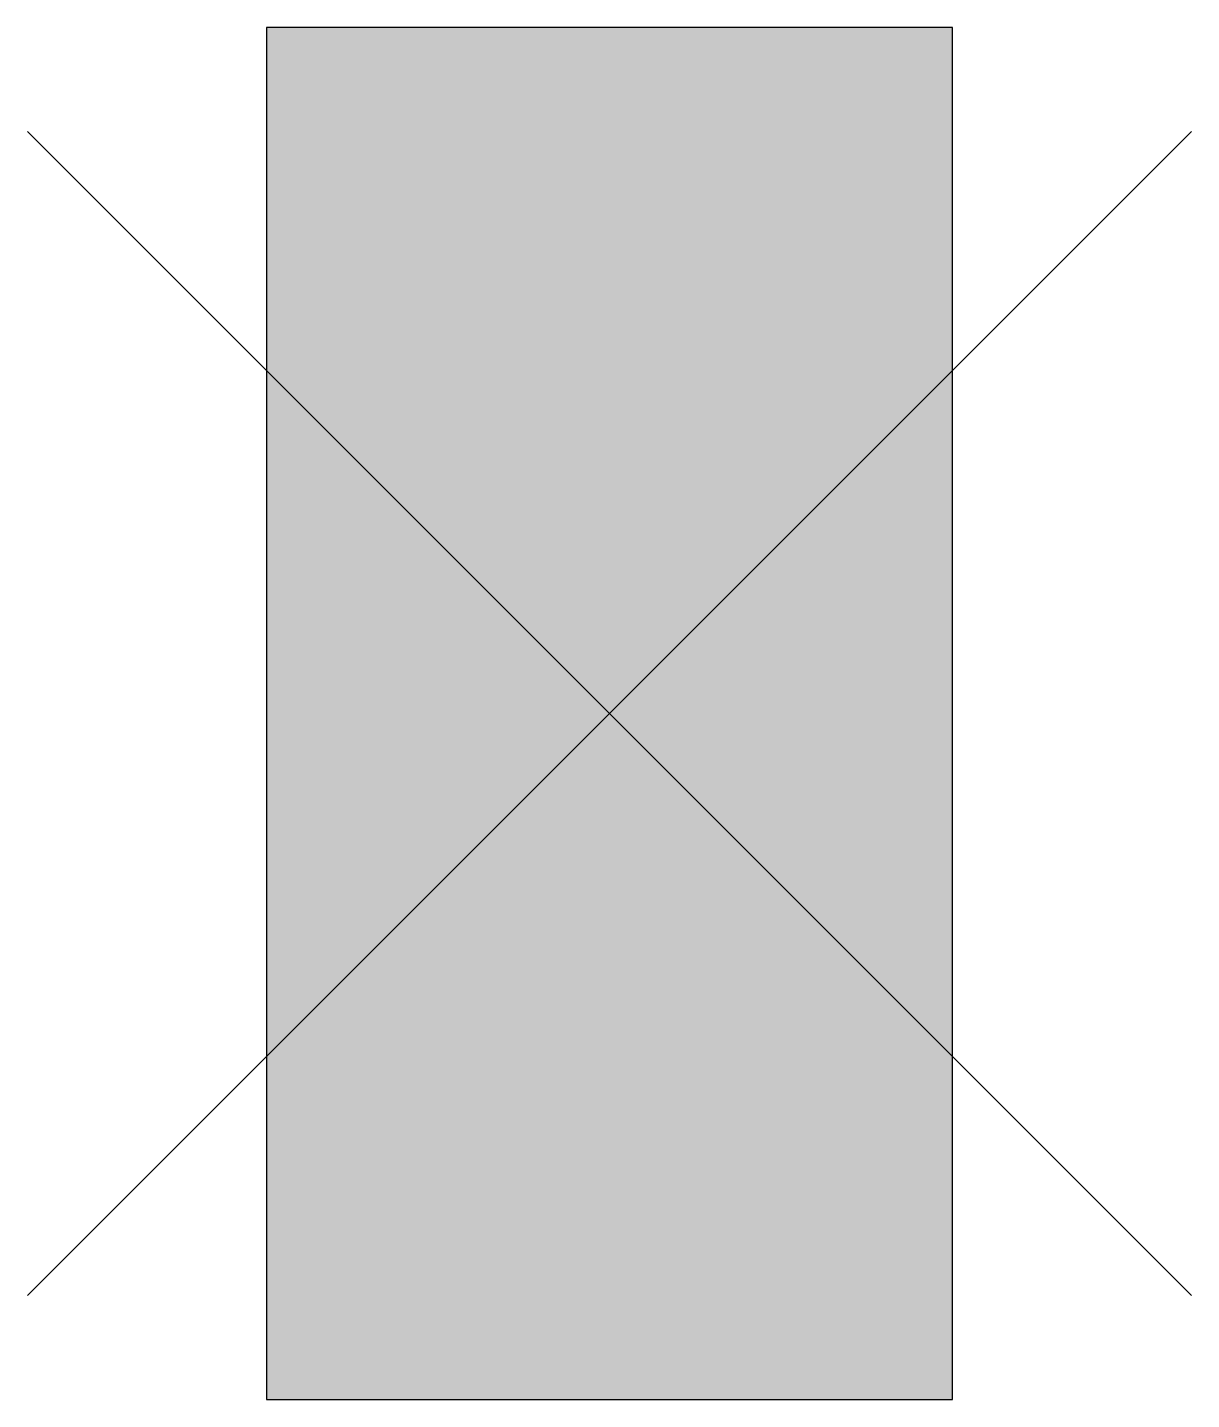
# Model space of a CAD drawing. Header units: metres. Extents: x -0.212 to 0.212, y -0.5 to 0.
import ezdxf

# ---------------------------------------------------------------- set-up
doc = ezdxf.new("R2010")
doc.units = ezdxf.units.M
doc.header["$MEASUREMENT"] = 0

msp = doc.modelspace()

# ---------------------------------------------------------------- hatches: boundary and pattern name
msp.add_hatch(color=253).paths.add_polyline_path([(-0.125, -0.5), (-0.125, 0), (0.125, 0), (0.125, -0.5)])

# ---------------------------------------------------------------- linework, layer by layer
at = {"ltscale": 0.001, "flags": 128}
for points in [[(0.21213, -0.03787), (-0.21213, -0.46213)], [(0.21213, -0.46213), (-0.21213, -0.03787)]]:
    msp.add_lwpolyline(points, dxfattribs=at)
msp.add_3dface([(-0.125, -0.5), (0.125, -0.5), (0.125, 0), (-0.125, 0)])

doc.saveas('drawing.dxf')
